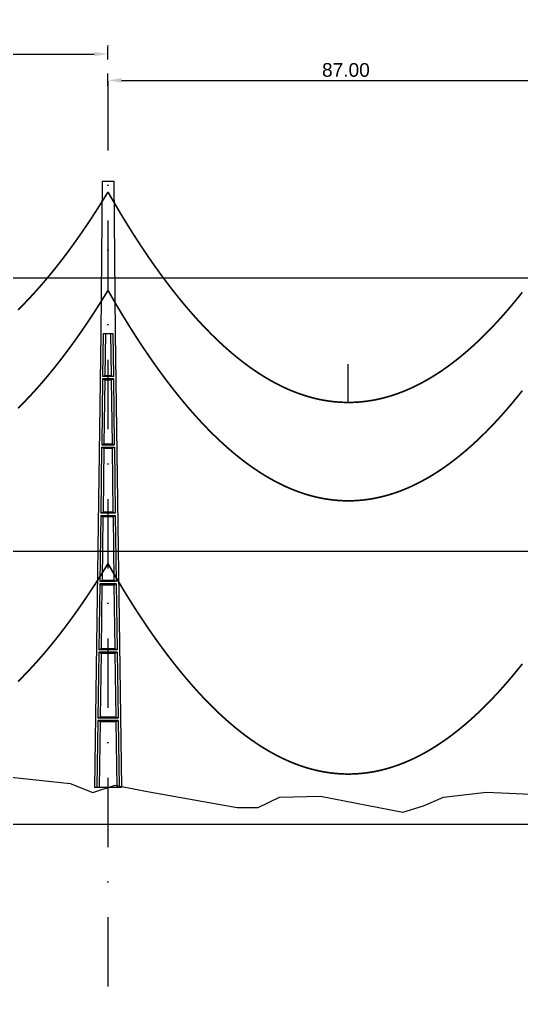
# Model space of a CAD drawing. Header units: metres. Extents: x -121 to 9872, y 3505 to 10721.
# Drawn here: x 549.1 to 640.9, y 6994.8 to 7174.2 of the extents above; entities that cross this region are included whole.
import ezdxf

# ---------------------------------------------------------------- set-up
doc = ezdxf.new("R2010")
doc.units = ezdxf.units.M
doc.header["$PDMODE"] = 2
doc.linetypes.add('DASHDOT', pattern=[25.4, 12.7, -6.35, 0, -6.35])
doc.linetypes.add('DASHED', pattern=[0.75, 0.5, -0.25])
for name, color, linetype in [('C-ROAD-PROF', 2, 'DASHED'), ('CON-EOL- CA ORCHID', 240, 'Continuous'), ('CON-EOL- FO', 101, 'Continuous'), ('CON-EOL- PROJEÇÃO', 22, 'Continuous'), ('cotas', 7, 'Continuous'), ('GRID', 253, 'Continuous'), ('POSTE DT', 7, 'Continuous')]:
    doc.layers.add(name, color=color, linetype=linetype)
doc.styles.get("Standard").update_dxf_attribs({"font": 'arial.ttf'})
doc.dimstyles.new('ISO-25', dxfattribs={"dimtxt": 2.5, "dimasz": 2.5, "dimexe": 1.25, "dimexo": 0.625, "dimtad": 1, "dimzin": 1, "dimtxsty": 'Standard', "dimcen": 2.5, "dimaunit": 1, "dimadec": 3, "dimazin": 3, "dimtfac": 1, "dimtmove": 0, "dimatfit": 3, "dimfxlon": 1, "dimarcsym": 0})

# ---------------------------------------------------------------- blocks, each defined once
blk = doc.blocks.new('*U11')
at = {"layer": 'POSTE DT', "extrusion": (0, 1, 0)}
for p, q in [((-3.31, 349.86), (-4.05, 262)), ((-3.31, 349.86), (3.31, 349.86)), ((3.31, 349.86), (4.06, 262)), ((-4.05, 262), (-7.72, 0)), ((-4.05, 262), (-4.05, 262)), ((-2.73, 262), (-3.08, 237.05)), ((-2.73, 262), (2.75, 262)), ((-1.42, 262), (-1.77, 237.57)), ((1.43, 262), (1.77, 237.57)), ((2.75, 262), (3.1, 237.05)), ((4.06, 262), (7.72, 0)), ((-3.1, 235.74), (-3.63, 197.65)), ((3.11, 235.73), (-3.1, 235.74)), ((3.1, 237.05), (-3.08, 237.05)), ((-1.8, 235.21), (-2.32, 198.19)), ((1.8, 235.21), (2.32, 198.19)), ((3.11, 235.73), (3.65, 197.65)), ((-3.65, 196.34), (-4.19, 158.25)), ((-2.35, 195.8), (-2.87, 158.8)), ((2.35, 195.8), (2.87, 158.8)), ((3.66, 196.34), (4.2, 158.25)), ((-4.21, 156.94), (-4.74, 118.85)), ((-2.9, 156.39), (-3.42, 119.41)), ((2.91, 156.39), (3.42, 119.41)), ((4.21, 156.94), (4.75, 118.85)), ((4.75, 118.85), (-4.74, 118.85)), ((-4.76, 117.54), (-5.29, 79.45)), ((4.77, 117.54), (-4.76, 117.54)), ((-3.46, 116.98), (-3.97, 80.02)), ((3.46, 116.98), (3.98, 80.02)), ((4.77, 117.54), (5.3, 79.45)), ((5.3, 79.45), (-5.29, 79.45)), ((-5.31, 78.14), (-5.85, 40.06)), ((5.32, 78.14), (-5.31, 78.14)), ((-4.01, 77.57), (-4.53, 40.63)), ((4.01, 77.57), (4.53, 40.63)), ((5.32, 78.14), (5.85, 40.06)), ((5.85, 40.06), (-5.85, 40.06)), ((-5.86, 38.74), (-6.41, 0)), ((5.87, 38.74), (-5.86, 38.74)), ((-4.56, 38.17), (-5.1, 0)), ((4.56, 38.17), (5.1, 0)), ((5.87, 38.74), (6.41, 0)), ((-6.41, 0), (-7.72, 0)), ((-5.1, 0), (-6.41, 0)), ((5.1, 0), (-5.1, 0)), ((6.41, 0), (5.1, 0)), ((7.72, 0), (6.41, 0))]:
    blk.add_line(p, q, dxfattribs=at)
at = {"layer": 'POSTE DT', "ltscale": 3}
for points in [[(-3.65, 196.34), (3.66, 196.34)], [(-3.63, 197.65), (3.65, 197.65)], [(-4.21, 156.94), (4.21, 156.94)], [(4.2, 158.25), (-4.19, 158.25)]]:
    blk.add_lwpolyline(points, dxfattribs=at)
at = {"layer": 'POSTE DT'}
for points, knots in [([(0.25, 309.94), (0.25, 309.93), (0.25, 309.93), (0.25, 309.92), (0.25, 309.91), (0.25, 309.9), (0.25, 309.89), (0.24, 309.85), (0.22, 309.82), (0.19, 309.77), (0.16, 309.74), (0.11, 309.71), (0.08, 309.7), (0.01, 309.68), (-0.02, 309.68), (-0.08, 309.7), (-0.11, 309.71), (-0.16, 309.74), (-0.18, 309.76), (-0.21, 309.8), (-0.22, 309.82), (-0.24, 309.85), (-0.24, 309.87), (-0.25, 309.89), (-0.25, 309.9), (-0.25, 309.92), (-0.25, 309.92), (-0.25, 309.93), (-0.25, 309.94), (-0.25, 309.95), (-0.25, 309.95), (-0.25, 309.96), (-0.25, 309.97), (-0.24, 310), (-0.23, 310.02), (-0.21, 310.07), (-0.2, 310.09), (-0.15, 310.14), (-0.13, 310.15), (-0.07, 310.18), (-0.03, 310.19), (0.03, 310.19), (0.06, 310.18), (0.12, 310.16), (0.14, 310.14), (0.18, 310.11), (0.2, 310.09), (0.21, 310.06), (0.22, 310.05), (0.23, 310.04), (0.24, 310.01), (0.24, 309.99), (0.25, 309.97), (0.25, 309.96), (0.25, 309.95), (0.25, 309.94), (0.25, 309.94), (0.25, 309.94), (0.25, 309.94)], [-54.728303, -54.728303, -54.728303, -54.728303, -54.309038, -54.309038, -53.647169, -53.647169, -52.532885, -52.532885, -48.86224, -48.86224, -45.282765, -45.282765, -41.52867, -41.52867, -37.867486, -37.867486, -34.454589, -34.454589, -31.301423, -31.301423, -28.48103, -28.48103, -26.961755, -26.961755, -25.7544, -25.7544, -25.136228, -25.136228, -24.64409, -24.64409, -24.094201, -24.094201, -23.191199, -23.191199, -20.494482, -20.494482, -17.342863, -17.342863, -13.645538, -13.645538, -9.835989, -9.835989, -6.296781, -6.296781, -3.005029, -3.005029, 0, 0, 0, 1.527594, 1.527594, 3.697216, 3.697216, 4.489727, 4.489727, 5.01438, 5.01438, 5.095313, 5.095313, 5.095313, 5.095313]), ([(-3.1, 235.74), (-2.88, 235.65), (-2.67, 235.56), (-2.23, 235.39), (-2.02, 235.3), (-1.8, 235.21)], [0.055576, 0.055576, 0.055576, 0.055576, 56.767409, 56.767409, 113.50757, 113.50757, 113.50757, 113.50757]), ([(-1.77, 237.57), (-1.99, 237.49), (-2.21, 237.4), (-2.64, 237.22), (-2.86, 237.14), (-3.08, 237.05)], [0, 0, 0, 0, 56.660495, 56.660495, 113.412826, 113.412826, 113.412826, 113.412826]), ([(-1.8, 235.21), (-1.2, 235.21), (-0.6, 235.21), (0.6, 235.21), (1.2, 235.21), (1.8, 235.21)], [0, 0, 0, 0, 68.567797, 68.567797, 137.136247, 137.136247, 137.136247, 137.136247]), ([(1.77, 237.57), (1.18, 237.57), (0.59, 237.57), (-0.59, 237.57), (-1.18, 237.57), (-1.77, 237.57)], [0, 0, 0, 0, 67.306894, 67.306894, 134.614447, 134.614447, 134.614447, 134.614447]), ([(3.1, 237.05), (2.87, 237.14), (2.65, 237.23), (2.21, 237.4), (1.99, 237.49), (1.77, 237.57)], [0, 0, 0, 0, 56.738948, 56.738948, 113.38731, 113.38731, 113.38731, 113.38731]), ([(1.8, 235.21), (2.02, 235.3), (2.24, 235.38), (2.68, 235.56), (2.89, 235.65), (3.11, 235.73)], [0, 0, 0, 0, 56.845349, 56.845349, 113.599799, 113.599799, 113.599799, 113.599799]), ([(-2.32, 198.19), (-2.54, 198.1), (-2.76, 198.01), (-3.2, 197.83), (-3.41, 197.74), (-3.63, 197.65)], [0, 0, 0, 0, 63.412073, 63.412073, 126.777421, 126.777421, 126.777421, 126.777421]), ([(2.32, 198.19), (1.55, 198.19), (0.77, 198.19), (-0.77, 198.19), (-1.55, 198.19), (-2.32, 198.19)], [0, 0, 0, 0, 88.31008, 88.31008, 176.620652, 176.620652, 176.620652, 176.620652]), ([(3.65, 197.65), (3.43, 197.74), (3.2, 197.83), (2.76, 198.01), (2.54, 198.1), (2.32, 198.19)], [0, 0, 0, 0, 63.488119, 63.488119, 126.880939, 126.880939, 126.880939, 126.880939]), ([(-3.65, 196.34), (-3.43, 196.25), (-3.22, 196.16), (-2.78, 195.98), (-2.57, 195.89), (-2.35, 195.8)], [0.054307, 0.054307, 0.054307, 0.054307, 63.527131, 63.527131, 127.063246, 127.063246, 127.063246, 127.063246]), ([(-2.35, 195.8), (-1.57, 195.8), (-0.78, 195.8), (0.79, 195.8), (1.57, 195.8), (2.35, 195.8)], [0, 0, 0, 0, 89.585713, 89.585713, 179.17191, 179.17191, 179.17191, 179.17191]), ([(2.35, 195.8), (2.57, 195.89), (2.79, 195.98), (3.23, 196.16), (3.45, 196.25), (3.66, 196.34)], [0, 0, 0, 0, 63.60246, 63.60246, 127.109696, 127.109696, 127.109696, 127.109696]), ([(-2.87, 158.8), (-3.09, 158.71), (-3.31, 158.62), (-3.75, 158.43), (-3.97, 158.34), (-4.19, 158.25)], [0, 0, 0, 0, 70.301707, 70.301707, 140.590947, 140.590947, 140.590947, 140.590947]), ([(2.87, 158.8), (1.92, 158.8), (0.96, 158.8), (-0.96, 158.8), (-1.91, 158.8), (-2.87, 158.8)], [0, 0, 0, 0, 109.314454, 109.314454, 218.629264, 218.629264, 218.629264, 218.629264]), ([(4.2, 158.25), (3.98, 158.34), (3.76, 158.44), (3.31, 158.62), (3.09, 158.71), (2.87, 158.8)], [0, 0, 0, 0, 70.379198, 70.379198, 140.659718, 140.659718, 140.659718, 140.659718]), ([(-4.21, 156.94), (-3.99, 156.85), (-3.77, 156.75), (-3.34, 156.57), (-3.12, 156.48), (-2.9, 156.39)], [0.053423, 0.053423, 0.053423, 0.053423, 70.429742, 70.429742, 140.90167, 140.90167, 140.90167, 140.90167]), ([(-2.9, 156.39), (-1.94, 156.39), (-0.97, 156.39), (0.97, 156.39), (1.94, 156.39), (2.91, 156.39)], [0, 0, 0, 0, 110.60219, 110.60219, 221.20473, 221.20473, 221.20473, 221.20473]), ([(2.91, 156.39), (3.12, 156.48), (3.34, 156.57), (3.78, 156.75), (4, 156.85), (4.21, 156.94)], [0, 0, 0, 0, 70.506649, 70.506649, 140.914701, 140.914701, 140.914701, 140.914701]), ([(-3.42, 119.41), (-3.64, 119.32), (-3.86, 119.23), (-4.3, 119.04), (-4.52, 118.95), (-4.74, 118.85)], [0, 0, 0, 0, 77.299547, 77.299547, 154.618634, 154.618634, 154.618634, 154.618634]), ([(3.42, 119.41), (2.28, 119.41), (1.14, 119.41), (-1.14, 119.41), (-2.28, 119.41), (-3.42, 119.41)], [0, 0, 0, 0, 130.319901, 130.319901, 260.640046, 260.640046, 260.640046, 260.640046]), ([(4.75, 118.85), (4.53, 118.95), (4.31, 119.04), (3.87, 119.23), (3.64, 119.32), (3.42, 119.41)], [0, 0, 0, 0, 77.381597, 77.381597, 154.66183, 154.66183, 154.66183, 154.66183]), ([(-4.76, 117.54), (-4.54, 117.45), (-4.32, 117.35), (-3.89, 117.17), (-3.67, 117.07), (-3.46, 116.98)], [0.052784, 0.052784, 0.052784, 0.052784, 77.438432, 77.438432, 154.950301, 154.950301, 154.950301, 154.950301]), ([(-3.46, 116.98), (-2.3, 116.98), (-1.15, 116.98), (1.15, 116.98), (2.31, 116.98), (3.46, 116.98)], [0, 0, 0, 0, 131.617604, 131.617604, 263.235447, 263.235447, 263.235447, 263.235447]), ([(3.46, 116.98), (3.68, 117.07), (3.89, 117.17), (4.33, 117.35), (4.55, 117.45), (4.77, 117.54)], [0, 0, 0, 0, 77.520013, 77.520013, 154.938747, 154.938747, 154.938747, 154.938747]), ([(-3.97, 80.02), (-4.19, 79.93), (-4.41, 79.83), (-4.85, 79.64), (-5.07, 79.55), (-5.29, 79.45)], [0, 0, 0, 0, 84.379671, 84.379671, 168.809376, 168.809376, 168.809376, 168.809376]), ([(3.98, 80.02), (2.65, 80.02), (1.33, 80.02), (-1.32, 80.02), (-2.65, 80.02), (-3.97, 80.02)], [0, 0, 0, 0, 151.326157, 151.326157, 302.652465, 302.652465, 302.652465, 302.652465]), ([(5.3, 79.45), (5.08, 79.55), (4.86, 79.64), (4.42, 79.83), (4.2, 79.93), (3.98, 80.02)], [0, 0, 0, 0, 84.46863, 84.46863, 168.833721, 168.833721, 168.833721, 168.833721]), ([(-5.31, 78.14), (-5.09, 78.05), (-4.88, 77.95), (-4.44, 77.76), (-4.23, 77.67), (-4.01, 77.57)], [0.052308, 0.052308, 0.052308, 0.052308, 84.527725, 84.527725, 169.158824, 169.158824, 169.158824, 169.158824]), ([(-4.01, 77.57), (-2.67, 77.57), (-1.34, 77.57), (1.34, 77.57), (2.67, 77.57), (4.01, 77.57)], [0, 0, 0, 0, 152.632212, 152.632212, 305.264569, 305.264569, 305.264569, 305.264569]), ([(4.01, 77.57), (4.23, 77.67), (4.45, 77.76), (4.88, 77.95), (5.1, 78.05), (5.32, 78.14)], [0, 0, 0, 0, 84.616316, 84.616316, 169.129178, 169.129178, 169.129178, 169.129178]), ([(-4.53, 40.63), (-4.75, 40.53), (-4.97, 40.44), (-5.41, 40.25), (-5.63, 40.15), (-5.85, 40.06)], [0, 0, 0, 0, 91.523648, 91.523648, 183.126775, 183.126775, 183.126775, 183.126775]), ([(4.53, 40.63), (3.02, 40.63), (1.51, 40.63), (-1.51, 40.63), (-3.02, 40.63), (-4.53, 40.63)], [0, 0, 0, 0, 172.33304, 172.33304, 344.666151, 344.666151, 344.666151, 344.666151]), ([(5.85, 40.06), (5.63, 40.15), (5.41, 40.25), (4.97, 40.44), (4.75, 40.53), (4.53, 40.63)], [0, 0, 0, 0, 91.621326, 91.621326, 183.137324, 183.137324, 183.137324, 183.137324]), ([(-5.86, 38.74), (-5.65, 38.65), (-5.43, 38.55), (-5, 38.36), (-4.78, 38.26), (-4.56, 38.17)], [0.026524, 0.026524, 0.026524, 0.026524, 91.679563, 91.679563, 183.466041, 183.466041, 183.466041, 183.466041]), ([(-4.56, 38.17), (-3.04, 38.17), (-1.52, 38.17), (1.52, 38.17), (3.04, 38.17), (4.56, 38.17)], [0, 0, 0, 0, 173.646192, 173.646192, 347.292451, 347.292451, 347.292451, 347.292451]), ([(4.56, 38.17), (4.78, 38.26), (5, 38.36), (5.43, 38.55), (5.65, 38.65), (5.87, 38.74)], [0, 0, 0, 0, 91.776928, 91.776928, 183.448614, 183.448614, 183.448614, 183.448614])]:
    blk.add_open_spline(points, degree=3, knots=knots, dxfattribs=at)
blk = doc.blocks.new('*D326')
at = {"layer": 'cotas', "color": 0, "lineweight": -2, "transparency": 16777216}
for p, q in [((478.3, 7166.93), (478.3, 7169.18)), ((480.8, 7167.93), (562.8, 7167.93)), ((565.3, 7166.93), (565.3, 7169.18))]:
    blk.add_line(p, q, dxfattribs=at)
at = {"layer": 'cotas', "color": 0, "transparency": 16777216}
for points in [[(480.8, 7168.35), (480.8, 7167.52), (478.3, 7167.93)], [(562.8, 7168.35), (562.8, 7167.52), (565.3, 7167.93)]]:
    blk.add_solid(points, dxfattribs=at)
at = {"layer": 'Defpoints', "color": 0, "transparency": 16777216}
for p in [(565.3, 7167.93), (478.3, 7153.09), (565.3, 7144.68)]:
    blk.add_point(p, dxfattribs=at)
at = {"layer": 'cotas', "color": 0, "transparency": 16777216, "insert": (521.8, 7169.83), "char_height": 2.5, "attachment_point": 5}
blk.add_mtext('87.00', dxfattribs=at)
blk = doc.blocks.new('*D327')
at = {"layer": 'cotas', "color": 0, "lineweight": -2, "transparency": 16777216}
for p, q in [((565.3, 7162.1), (565.3, 7164.35)), ((652.3, 7162.1), (652.3, 7164.35)), ((567.8, 7163.1), (649.8, 7163.1))]:
    blk.add_line(p, q, dxfattribs=at)
at = {"layer": 'cotas', "color": 0, "transparency": 16777216}
for points in [[(567.8, 7163.52), (567.8, 7162.69), (565.3, 7163.1)], [(649.8, 7163.52), (649.8, 7162.69), (652.3, 7163.1)]]:
    blk.add_solid(points, dxfattribs=at)
at = {"layer": 'Defpoints', "color": 0, "transparency": 16777216}
for p in [(652.3, 7163.1), (565.3, 7144.68), (652.3, 7143.15)]:
    blk.add_point(p, dxfattribs=at)
at = {"layer": 'cotas', "color": 0, "transparency": 16777216, "insert": (608.8, 7165), "char_height": 2.5, "attachment_point": 5}
blk.add_mtext('87.00', dxfattribs=at)

msp = doc.modelspace()

# ---------------------------------------------------------------- linework, layer by layer
at = {"layer": 'C-ROAD-PROF', "color": 0, "linetype": 'Continuous', "lineweight": -3}
msp.add_lwpolyline([(542.39, 7036.179), (558.372, 7034.444), (562.505, 7032.778), (566.63, 7034.114), (572.133, 7033.033), (588.949, 7030.05), (592.75, 7030.025), (596.647, 7031.928), (604.14, 7032.133), (619.226, 7029.218), (622.972, 7030.35), (626.628, 7031.945), (634.511, 7032.839), (649.35, 7032.209)], dxfattribs=at)
at = {"layer": 'CON-EOL- CA ORCHID'}
msp.add_line((609.243, 7104.173), (609.243, 7111.173), dxfattribs=at)
at = {"layer": 'CON-EOL- CA ORCHID', "const_width": 0.3}
for points in [[(548.856, 7121.113), (549.288, 7121.542), (549.721, 7121.978), (550.154, 7122.422), (550.587, 7122.873), (551.02, 7123.332), (551.453, 7123.798), (551.885, 7124.271), (552.318, 7124.753), (552.751, 7125.241), (553.184, 7125.737), (553.617, 7126.241), (554.05, 7126.752), (554.482, 7127.271), (554.915, 7127.797), (555.348, 7128.331), (555.781, 7128.872), (556.214, 7129.421), (556.647, 7129.977), (557.079, 7130.541), (557.512, 7131.112), (557.945, 7131.691), (558.378, 7132.277), (558.811, 7132.871), (559.244, 7133.473), (559.676, 7134.082), (560.109, 7134.698), (560.542, 7135.322), (560.975, 7135.953), (561.408, 7136.592), (561.841, 7137.239), (562.273, 7137.893), (562.706, 7138.555), (563.139, 7139.224), (563.572, 7139.901), (564.005, 7140.585), (564.438, 7141.277), (564.87, 7141.976), (565.303, 7142.683)], [(565.303, 7142.683), (565.736, 7141.926), (566.169, 7141.177), (566.602, 7140.435), (567.035, 7139.701), (567.468, 7138.975), (567.9, 7138.256), (568.333, 7137.544), (568.766, 7136.84), (569.199, 7136.144), (569.632, 7135.455), (570.065, 7134.774), (570.497, 7134.1), (570.93, 7133.434), (571.363, 7132.775), (571.796, 7132.124), (572.229, 7131.481), (572.662, 7130.844), (573.094, 7130.216), (573.527, 7129.595), (573.96, 7128.982), (574.393, 7128.376), (574.826, 7127.777), (575.259, 7127.186), (575.691, 7126.603), (576.124, 7126.027), (576.557, 7125.459), (576.99, 7124.898), (577.423, 7124.345), (577.856, 7123.799), (578.288, 7123.261), (578.721, 7122.73), (579.154, 7122.207), (579.587, 7121.691), (580.02, 7121.183), (580.453, 7120.683), (580.885, 7120.189), (581.318, 7119.704), (581.751, 7119.225), (582.184, 7118.755), (582.617, 7118.292), (583.05, 7117.836), (583.482, 7117.388), (583.915, 7116.947), (584.348, 7116.514), (584.781, 7116.088), (585.214, 7115.67), (585.647, 7115.259), (586.079, 7114.856), (586.512, 7114.46), (586.945, 7114.072), (587.378, 7113.691), (587.811, 7113.318), (588.244, 7112.952), (588.676, 7112.594), (589.109, 7112.243), (589.542, 7111.899), (589.975, 7111.563), (590.408, 7111.235), (590.841, 7110.914), (591.273, 7110.601), (591.706, 7110.295), (592.139, 7109.996), (592.572, 7109.705), (593.005, 7109.421), (593.438, 7109.145), (593.87, 7108.877), (594.303, 7108.615), (594.736, 7108.362), (595.169, 7108.115), (595.602, 7107.877), (596.035, 7107.645), (596.468, 7107.421), (596.9, 7107.205), (597.333, 7106.996), (597.766, 7106.795), (598.199, 7106.601), (598.632, 7106.414), (599.065, 7106.235), (599.497, 7106.063), (599.93, 7105.899), (600.363, 7105.742), (600.796, 7105.593), (601.229, 7105.451), (601.662, 7105.317), (602.094, 7105.19), (602.527, 7105.071), (602.96, 7104.959), (603.393, 7104.854), (603.826, 7104.757), (604.259, 7104.668), (604.691, 7104.586), (605.124, 7104.511), (605.557, 7104.444), (605.99, 7104.384), (606.423, 7104.332), (606.856, 7104.287), (607.288, 7104.25), (607.721, 7104.22), (608.154, 7104.197), (608.587, 7104.182), (609.02, 7104.174), (609.453, 7104.174), (609.885, 7104.182), (610.318, 7104.196), (610.751, 7104.219), (611.184, 7104.248), (611.617, 7104.286), (612.05, 7104.33), (612.482, 7104.382), (612.915, 7104.442), (613.348, 7104.509), (613.781, 7104.583), (614.214, 7104.665), (614.647, 7104.754), (615.079, 7104.851), (615.512, 7104.955), (615.945, 7105.067), (616.378, 7105.186), (616.811, 7105.313), (617.244, 7105.447), (617.676, 7105.589), (618.109, 7105.738), (618.542, 7105.894), (618.975, 7106.058), (619.408, 7106.229), (619.841, 7106.408), (620.273, 7106.595), (620.706, 7106.788), (621.139, 7106.989), (621.572, 7107.198), (622.005, 7107.414), (622.438, 7107.638), (622.87, 7107.869), (623.303, 7108.108), (623.736, 7108.354), (624.169, 7108.607), (624.602, 7108.868), (625.035, 7109.136), (625.468, 7109.412), (625.9, 7109.696), (626.333, 7109.987), (626.766, 7110.285), (627.199, 7110.591), (627.632, 7110.904), (628.065, 7111.225), (628.497, 7111.553), (628.93, 7111.888), (629.363, 7112.232), (629.796, 7112.582), (630.229, 7112.94), (630.662, 7113.306), (631.094, 7113.679), (631.527, 7114.06), (631.96, 7114.448), (632.393, 7114.843), (632.826, 7115.246), (633.259, 7115.657), (633.691, 7116.075), (634.124, 7116.5), (634.557, 7116.933), (634.99, 7117.373), (635.423, 7117.821), (635.856, 7118.277), (636.288, 7118.74), (636.721, 7119.21), (637.154, 7119.688), (637.587, 7120.174), (638.02, 7120.667), (638.453, 7121.167), (638.885, 7121.675), (639.318, 7122.19), (639.751, 7122.713), (640.184, 7123.244), (640.617, 7123.782), (641.05, 7124.327)]]:
    msp.add_lwpolyline(points, dxfattribs=at)
at = {"layer": 'CON-EOL- FO', "lineweight": 30, "const_width": 0.3}
for points in [[(548.856, 7103.113), (549.288, 7103.542), (549.721, 7103.978), (550.154, 7104.422), (550.587, 7104.873), (551.02, 7105.332), (551.453, 7105.798), (551.885, 7106.272), (552.318, 7106.753), (552.751, 7107.241), (553.184, 7107.738), (553.617, 7108.241), (554.05, 7108.753), (554.482, 7109.271), (554.915, 7109.797), (555.348, 7110.331), (555.781, 7110.872), (556.214, 7111.421), (556.647, 7111.977), (557.079, 7112.541), (557.512, 7113.112), (557.945, 7113.691), (558.378, 7114.278), (558.811, 7114.871), (559.244, 7115.473), (559.676, 7116.082), (560.109, 7116.698), (560.542, 7117.322), (560.975, 7117.954), (561.408, 7118.593), (561.841, 7119.239), (562.273, 7119.893), (562.706, 7120.555), (563.139, 7121.224), (563.572, 7121.901), (564.005, 7122.585), (564.438, 7123.277), (564.87, 7123.976), (565.303, 7124.683)], [(565.303, 7124.683), (565.736, 7123.927), (566.169, 7123.177), (566.602, 7122.436), (567.035, 7121.701), (567.468, 7120.975), (567.9, 7120.256), (568.333, 7119.544), (568.766, 7118.84), (569.199, 7118.144), (569.632, 7117.455), (570.065, 7116.774), (570.497, 7116.1), (570.93, 7115.434), (571.363, 7114.775), (571.796, 7114.124), (572.229, 7113.481), (572.662, 7112.845), (573.094, 7112.216), (573.527, 7111.595), (573.96, 7110.982), (574.393, 7110.376), (574.826, 7109.778), (575.259, 7109.187), (575.691, 7108.603), (576.124, 7108.028), (576.557, 7107.459), (576.99, 7106.898), (577.423, 7106.345), (577.856, 7105.799), (578.288, 7105.261), (578.721, 7104.731), (579.154, 7104.207), (579.587, 7103.692), (580.02, 7103.183), (580.453, 7102.683), (580.885, 7102.19), (581.318, 7101.704), (581.751, 7101.226), (582.184, 7100.755), (582.617, 7100.292), (583.05, 7099.836), (583.482, 7099.388), (583.915, 7098.947), (584.348, 7098.514), (584.781, 7098.088), (585.214, 7097.67), (585.647, 7097.259), (586.079, 7096.856), (586.512, 7096.46), (586.945, 7096.072), (587.378, 7095.691), (587.811, 7095.318), (588.244, 7094.952), (588.676, 7094.594), (589.109, 7094.243), (589.542, 7093.9), (589.975, 7093.564), (590.408, 7093.235), (590.841, 7092.914), (591.273, 7092.601), (591.706, 7092.295), (592.139, 7091.996), (592.572, 7091.705), (593.005, 7091.422), (593.438, 7091.145), (593.87, 7090.877), (594.303, 7090.616), (594.736, 7090.362), (595.169, 7090.116), (595.602, 7089.877), (596.035, 7089.645), (596.468, 7089.422), (596.9, 7089.205), (597.333, 7088.996), (597.766, 7088.795), (598.199, 7088.601), (598.632, 7088.414), (599.065, 7088.235), (599.497, 7088.064), (599.93, 7087.899), (600.363, 7087.743), (600.796, 7087.593), (601.229, 7087.452), (601.662, 7087.317), (602.094, 7087.19), (602.527, 7087.071), (602.96, 7086.959), (603.393, 7086.855), (603.826, 7086.758), (604.259, 7086.668), (604.691, 7086.586), (605.124, 7086.511), (605.557, 7086.444), (605.99, 7086.384), (606.423, 7086.332), (606.856, 7086.287), (607.288, 7086.25), (607.721, 7086.22), (608.154, 7086.197), (608.587, 7086.182), (609.02, 7086.175), (609.453, 7086.175), (609.885, 7086.182), (610.318, 7086.197), (610.751, 7086.219), (611.184, 7086.249), (611.617, 7086.286), (612.05, 7086.33), (612.482, 7086.382), (612.915, 7086.442), (613.348, 7086.509), (613.781, 7086.583), (614.214, 7086.665), (614.647, 7086.755), (615.079, 7086.851), (615.512, 7086.956), (615.945, 7087.067), (616.378, 7087.187), (616.811, 7087.313), (617.244, 7087.447), (617.676, 7087.589), (618.109, 7087.738), (618.542, 7087.894), (618.975, 7088.058), (619.408, 7088.23), (619.841, 7088.408), (620.273, 7088.595), (620.706, 7088.788), (621.139, 7088.99), (621.572, 7089.198), (622.005, 7089.415), (622.438, 7089.638), (622.87, 7089.869), (623.303, 7090.108), (623.736, 7090.354), (624.169, 7090.607), (624.602, 7090.868), (625.035, 7091.137), (625.468, 7091.413), (625.9, 7091.696), (626.333, 7091.987), (626.766, 7092.285), (627.199, 7092.591), (627.632, 7092.904), (628.065, 7093.225), (628.497, 7093.553), (628.93, 7093.889), (629.363, 7094.232), (629.796, 7094.582), (630.229, 7094.941), (630.662, 7095.306), (631.094, 7095.679), (631.527, 7096.06), (631.96, 7096.448), (632.393, 7096.843), (632.826, 7097.246), (633.259, 7097.657), (633.691, 7098.075), (634.124, 7098.5), (634.557, 7098.933), (634.99, 7099.374), (635.423, 7099.822), (635.856, 7100.277), (636.288, 7100.74), (636.721, 7101.21), (637.154, 7101.688), (637.587, 7102.174), (638.02, 7102.667), (638.453, 7103.167), (638.885, 7103.675), (639.318, 7104.191), (639.751, 7104.714), (640.184, 7105.244), (640.617, 7105.782), (641.05, 7106.328)]]:
    msp.add_lwpolyline(points, dxfattribs=at)
at = {"layer": 'CON-EOL- FO', "color": 4, "const_width": 0.3}
msp.add_lwpolyline([(565.303, 7124.683), (565.736, 7123.927), (566.169, 7123.177), (566.602, 7122.436), (567.035, 7121.701), (567.468, 7120.975), (567.9, 7120.256), (568.333, 7119.544), (568.766, 7118.84), (569.199, 7118.144), (569.632, 7117.455), (570.065, 7116.774), (570.497, 7116.1), (570.93, 7115.434), (571.363, 7114.775), (571.796, 7114.124), (572.229, 7113.481), (572.662, 7112.845), (573.094, 7112.216), (573.527, 7111.595), (573.96, 7110.982), (574.393, 7110.376), (574.826, 7109.778), (575.259, 7109.187), (575.691, 7108.603), (576.124, 7108.028), (576.557, 7107.459), (576.99, 7106.898), (577.423, 7106.345), (577.856, 7105.799), (578.288, 7105.261), (578.721, 7104.731), (579.154, 7104.207), (579.587, 7103.692), (580.02, 7103.183), (580.453, 7102.683), (580.885, 7102.19), (581.318, 7101.704), (581.751, 7101.226), (582.184, 7100.755), (582.617, 7100.292), (583.05, 7099.836), (583.482, 7099.388), (583.915, 7098.947), (584.348, 7098.514), (584.781, 7098.088), (585.214, 7097.67), (585.647, 7097.259), (586.079, 7096.856), (586.512, 7096.46), (586.945, 7096.072), (587.378, 7095.691), (587.811, 7095.318), (588.244, 7094.952), (588.676, 7094.594), (589.109, 7094.243), (589.542, 7093.9), (589.975, 7093.564), (590.408, 7093.235), (590.841, 7092.914), (591.273, 7092.601), (591.706, 7092.295), (592.139, 7091.996), (592.572, 7091.705), (593.005, 7091.422), (593.438, 7091.145), (593.87, 7090.877), (594.303, 7090.616), (594.736, 7090.362), (595.169, 7090.116), (595.602, 7089.877), (596.035, 7089.645), (596.468, 7089.422), (596.9, 7089.205), (597.333, 7088.996), (597.766, 7088.795), (598.199, 7088.601), (598.632, 7088.414), (599.065, 7088.235), (599.497, 7088.064), (599.93, 7087.899), (600.363, 7087.743), (600.796, 7087.593), (601.229, 7087.452), (601.662, 7087.317), (602.094, 7087.19), (602.527, 7087.071), (602.96, 7086.959), (603.393, 7086.855), (603.826, 7086.758), (604.259, 7086.668), (604.691, 7086.586), (605.124, 7086.511), (605.557, 7086.444), (605.99, 7086.384), (606.423, 7086.332), (606.856, 7086.287), (607.288, 7086.25), (607.721, 7086.22), (608.154, 7086.197), (608.587, 7086.182), (609.02, 7086.175), (609.453, 7086.175), (609.885, 7086.182), (610.318, 7086.197), (610.751, 7086.219), (611.184, 7086.249), (611.617, 7086.286), (612.05, 7086.33), (612.482, 7086.382), (612.915, 7086.442), (613.348, 7086.509), (613.781, 7086.583), (614.214, 7086.665), (614.647, 7086.755), (615.079, 7086.851), (615.512, 7086.956), (615.945, 7087.067), (616.378, 7087.187), (616.811, 7087.313), (617.244, 7087.447), (617.676, 7087.589), (618.109, 7087.738), (618.542, 7087.894), (618.975, 7088.058), (619.408, 7088.23), (619.841, 7088.408), (620.273, 7088.595), (620.706, 7088.788), (621.139, 7088.99), (621.572, 7089.198), (622.005, 7089.415), (622.438, 7089.638), (622.87, 7089.869), (623.303, 7090.108), (623.736, 7090.354), (624.169, 7090.607), (624.602, 7090.868), (625.035, 7091.137), (625.468, 7091.413), (625.9, 7091.696), (626.333, 7091.987), (626.766, 7092.285), (627.199, 7092.591), (627.632, 7092.904), (628.065, 7093.225), (628.497, 7093.553), (628.93, 7093.889), (629.363, 7094.232), (629.796, 7094.582), (630.229, 7094.941), (630.662, 7095.306), (631.094, 7095.679), (631.527, 7096.06), (631.96, 7096.448), (632.393, 7096.843), (632.826, 7097.246), (633.259, 7097.657), (633.691, 7098.075), (634.124, 7098.5), (634.557, 7098.933), (634.99, 7099.374), (635.423, 7099.822), (635.856, 7100.277), (636.288, 7100.74), (636.721, 7101.21), (637.154, 7101.688), (637.587, 7102.174), (638.02, 7102.667), (638.453, 7103.167), (638.885, 7103.675), (639.318, 7104.191), (639.751, 7104.714), (640.184, 7105.244), (640.617, 7105.782), (641.05, 7106.328)], dxfattribs=at)
msp.add_lwpolyline([(565.303, 7124.683), (565.736, 7123.927), (566.169, 7123.177), (566.602, 7122.436), (567.035, 7121.701), (567.468, 7120.975), (567.9, 7120.256), (568.333, 7119.544), (568.766, 7118.84), (569.199, 7118.144), (569.632, 7117.455), (570.065, 7116.774), (570.497, 7116.1), (570.93, 7115.434), (571.363, 7114.775), (571.796, 7114.124), (572.229, 7113.481), (572.662, 7112.845), (573.094, 7112.216), (573.527, 7111.595), (573.96, 7110.982), (574.393, 7110.376), (574.826, 7109.778), (575.259, 7109.187), (575.691, 7108.603), (576.124, 7108.028), (576.557, 7107.459), (576.99, 7106.898), (577.423, 7106.345), (577.856, 7105.799), (578.288, 7105.261), (578.721, 7104.731), (579.154, 7104.207), (579.587, 7103.692), (580.02, 7103.183), (580.453, 7102.683), (580.885, 7102.19), (581.318, 7101.704), (581.751, 7101.226), (582.184, 7100.755), (582.617, 7100.292), (583.05, 7099.836), (583.482, 7099.388), (583.915, 7098.947), (584.348, 7098.514), (584.781, 7098.088), (585.214, 7097.67), (585.647, 7097.259), (586.079, 7096.856), (586.512, 7096.46), (586.945, 7096.072), (587.378, 7095.691), (587.811, 7095.318), (588.244, 7094.952), (588.676, 7094.594), (589.109, 7094.243), (589.542, 7093.9), (589.975, 7093.564), (590.408, 7093.235), (590.841, 7092.914), (591.273, 7092.601), (591.706, 7092.295), (592.139, 7091.996), (592.572, 7091.705), (593.005, 7091.422), (593.438, 7091.145), (593.87, 7090.877), (594.303, 7090.616), (594.736, 7090.362), (595.169, 7090.116), (595.602, 7089.877), (596.035, 7089.645), (596.468, 7089.422), (596.9, 7089.205), (597.333, 7088.996), (597.766, 7088.795), (598.199, 7088.601), (598.632, 7088.414), (599.065, 7088.235), (599.497, 7088.064), (599.93, 7087.899), (600.363, 7087.743), (600.796, 7087.593), (601.229, 7087.452), (601.662, 7087.317), (602.094, 7087.19), (602.527, 7087.071), (602.96, 7086.959), (603.393, 7086.855), (603.826, 7086.758), (604.259, 7086.668), (604.691, 7086.586), (605.124, 7086.511), (605.557, 7086.444), (605.99, 7086.384), (606.423, 7086.332), (606.856, 7086.287), (607.288, 7086.25), (607.721, 7086.22), (608.154, 7086.197), (608.587, 7086.182), (609.02, 7086.175), (609.453, 7086.175), (609.885, 7086.182), (610.318, 7086.197), (610.751, 7086.219), (611.184, 7086.249), (611.617, 7086.286), (612.05, 7086.33), (612.482, 7086.382), (612.915, 7086.442), (613.348, 7086.509), (613.781, 7086.583), (614.214, 7086.665), (614.647, 7086.755), (615.079, 7086.851), (615.512, 7086.956), (615.945, 7087.067), (616.378, 7087.187), (616.811, 7087.313), (617.244, 7087.447), (617.676, 7087.589), (618.109, 7087.738), (618.542, 7087.894), (618.975, 7088.058), (619.408, 7088.23), (619.841, 7088.408), (620.273, 7088.595), (620.706, 7088.788), (621.139, 7088.99), (621.572, 7089.198), (622.005, 7089.415), (622.438, 7089.638), (622.87, 7089.869), (623.303, 7090.108), (623.736, 7090.354), (624.169, 7090.607), (624.602, 7090.868), (625.035, 7091.137), (625.468, 7091.413), (625.9, 7091.696), (626.333, 7091.987), (626.766, 7092.285), (627.199, 7092.591), (627.632, 7092.904), (628.065, 7093.225), (628.497, 7093.553), (628.93, 7093.889), (629.363, 7094.232), (629.796, 7094.582), (630.229, 7094.941), (630.662, 7095.306), (631.094, 7095.679), (631.527, 7096.06), (631.96, 7096.448), (632.393, 7096.843), (632.826, 7097.246), (633.259, 7097.657), (633.691, 7098.075), (634.124, 7098.5), (634.557, 7098.933), (634.99, 7099.374), (635.423, 7099.822), (635.856, 7100.277), (636.288, 7100.74), (636.721, 7101.21), (637.154, 7101.688), (637.587, 7102.174), (638.02, 7102.667), (638.453, 7103.167), (638.885, 7103.675), (639.318, 7104.191), (639.751, 7104.714), (640.184, 7105.244), (640.617, 7105.782), (641.05, 7106.328)], dxfattribs=at)
at = {"layer": 'CON-EOL- PROJEÇÃO', "lineweight": 30, "const_width": 0.3}
for points in [[(548.856, 7053.113), (549.288, 7053.542), (549.721, 7053.978), (550.154, 7054.422), (550.587, 7054.873), (551.02, 7055.332), (551.453, 7055.798), (551.885, 7056.271), (552.318, 7056.753), (552.751, 7057.241), (553.184, 7057.737), (553.617, 7058.241), (554.05, 7058.752), (554.482, 7059.271), (554.915, 7059.797), (555.348, 7060.331), (555.781, 7060.872), (556.214, 7061.421), (556.647, 7061.977), (557.079, 7062.541), (557.512, 7063.112), (557.945, 7063.691), (558.378, 7064.277), (558.811, 7064.871), (559.244, 7065.473), (559.676, 7066.082), (560.109, 7066.698), (560.542, 7067.322), (560.975, 7067.953), (561.408, 7068.592), (561.841, 7069.239), (562.273, 7069.893), (562.706, 7070.555), (563.139, 7071.224), (563.572, 7071.901), (564.005, 7072.585), (564.438, 7073.277), (564.87, 7073.976), (565.303, 7074.683)], [(565.303, 7074.683), (565.736, 7073.926), (566.169, 7073.177), (566.602, 7072.435), (567.035, 7071.701), (567.468, 7070.975), (567.9, 7070.256), (568.333, 7069.544), (568.766, 7068.84), (569.199, 7068.144), (569.632, 7067.455), (570.065, 7066.774), (570.497, 7066.1), (570.93, 7065.434), (571.363, 7064.775), (571.796, 7064.124), (572.229, 7063.481), (572.662, 7062.844), (573.094, 7062.216), (573.527, 7061.595), (573.96, 7060.982), (574.393, 7060.376), (574.826, 7059.777), (575.259, 7059.186), (575.691, 7058.603), (576.124, 7058.027), (576.557, 7057.459), (576.99, 7056.898), (577.423, 7056.345), (577.856, 7055.799), (578.288, 7055.261), (578.721, 7054.73), (579.154, 7054.207), (579.587, 7053.691), (580.02, 7053.183), (580.453, 7052.683), (580.885, 7052.189), (581.318, 7051.704), (581.751, 7051.225), (582.184, 7050.755), (582.617, 7050.292), (583.05, 7049.836), (583.482, 7049.388), (583.915, 7048.947), (584.348, 7048.514), (584.781, 7048.088), (585.214, 7047.67), (585.647, 7047.259), (586.079, 7046.856), (586.512, 7046.46), (586.945, 7046.072), (587.378, 7045.691), (587.811, 7045.318), (588.244, 7044.952), (588.676, 7044.594), (589.109, 7044.243), (589.542, 7043.899), (589.975, 7043.563), (590.408, 7043.235), (590.841, 7042.914), (591.273, 7042.601), (591.706, 7042.295), (592.139, 7041.996), (592.572, 7041.705), (593.005, 7041.421), (593.438, 7041.145), (593.87, 7040.877), (594.303, 7040.615), (594.736, 7040.362), (595.169, 7040.115), (595.602, 7039.877), (596.035, 7039.645), (596.468, 7039.421), (596.9, 7039.205), (597.333, 7038.996), (597.766, 7038.795), (598.199, 7038.601), (598.632, 7038.414), (599.065, 7038.235), (599.497, 7038.063), (599.93, 7037.899), (600.363, 7037.742), (600.796, 7037.593), (601.229, 7037.451), (601.662, 7037.317), (602.094, 7037.19), (602.527, 7037.071), (602.96, 7036.959), (603.393, 7036.854), (603.826, 7036.757), (604.259, 7036.668), (604.691, 7036.586), (605.124, 7036.511), (605.557, 7036.444), (605.99, 7036.384), (606.423, 7036.332), (606.856, 7036.287), (607.288, 7036.249), (607.721, 7036.22), (608.154, 7036.197), (608.587, 7036.182), (609.02, 7036.174), (609.453, 7036.174), (609.885, 7036.182), (610.318, 7036.196), (610.751, 7036.219), (611.184, 7036.248), (611.617, 7036.286), (612.05, 7036.33), (612.482, 7036.382), (612.915, 7036.442), (613.348, 7036.509), (613.781, 7036.583), (614.214, 7036.665), (614.647, 7036.754), (615.079, 7036.851), (615.512, 7036.955), (615.945, 7037.067), (616.378, 7037.186), (616.811, 7037.313), (617.244, 7037.447), (617.676, 7037.589), (618.109, 7037.738), (618.542, 7037.894), (618.975, 7038.058), (619.408, 7038.229), (619.841, 7038.408), (620.273, 7038.595), (620.706, 7038.788), (621.139, 7038.989), (621.572, 7039.198), (622.005, 7039.414), (622.438, 7039.638), (622.87, 7039.869), (623.303, 7040.108), (623.736, 7040.354), (624.169, 7040.607), (624.602, 7040.868), (625.035, 7041.136), (625.468, 7041.412), (625.9, 7041.696), (626.333, 7041.987), (626.766, 7042.285), (627.199, 7042.591), (627.632, 7042.904), (628.065, 7043.225), (628.497, 7043.553), (628.93, 7043.888), (629.363, 7044.232), (629.796, 7044.582), (630.229, 7044.94), (630.662, 7045.306), (631.094, 7045.679), (631.527, 7046.06), (631.96, 7046.448), (632.393, 7046.843), (632.826, 7047.246), (633.259, 7047.657), (633.691, 7048.075), (634.124, 7048.5), (634.557, 7048.933), (634.99, 7049.373), (635.423, 7049.821), (635.856, 7050.277), (636.288, 7050.74), (636.721, 7051.21), (637.154, 7051.688), (637.587, 7052.174), (638.02, 7052.667), (638.453, 7053.167), (638.885, 7053.675), (639.318, 7054.19), (639.751, 7054.713), (640.184, 7055.244), (640.617, 7055.782), (641.05, 7056.327)]]:
    msp.add_lwpolyline(points, dxfattribs=at)
at = {"layer": 'GRID', "linetype": 'DASHDOT'}
msp.add_line((565.303, 7876.973), (565.303, 5510.205), dxfattribs=at)
at = {"layer": 'GRID'}
for points in [[(-30.298, 7126.973), (7827.812, 7126.973)], [(-30.298, 7126.973), (7827.812, 7126.973)], [(-30.298, 7076.973), (7827.812, 7076.973)], [(-30.298, 7076.973), (7827.812, 7076.973)], [(-30.298, 7026.973), (7827.812, 7026.973)], [(-30.298, 7026.973), (7827.812, 7026.973)], [(-30.298, 7026.973), (7827.812, 7026.973)], [(-30.298, 7026.973), (7827.812, 7026.973)]]:
    msp.add_lwpolyline(points, dxfattribs=at)

# ---------------------------------------------------------------- block references
at = {"layer": 'POSTE DT', "xscale": 0.3172702451939489, "yscale": 0.3172702451939489, "zscale": 0.3172702451939489}
msp.add_blockref('*U11', (565.303, 7033.684), dxfattribs=at)

# ---------------------------------------------------------------- dimensions: what is measured, and where the dimension line sits
at = {"layer": 'cotas'}
dim = msp.add_linear_dim(base=(565.303, 7167.932), p1=(478.303, 7153.091), p2=(565.303, 7144.684), dimstyle='ISO-25', dxfattribs=at)
dim.commit()
dim.dimension.update_dxf_attribs({"geometry": '*D326', "text_midpoint": (521.803, 7169.834)})
dim = msp.add_linear_dim(base=(652.303, 7163.102), p1=(565.303, 7144.684), p2=(652.303, 7143.154), dimstyle='ISO-25', dxfattribs=at)
dim.commit()
dim.dimension.update_dxf_attribs({"geometry": '*D327', "text_midpoint": (608.803, 7163.102), "dimtype": 160})

doc.saveas('drawing.dxf')
